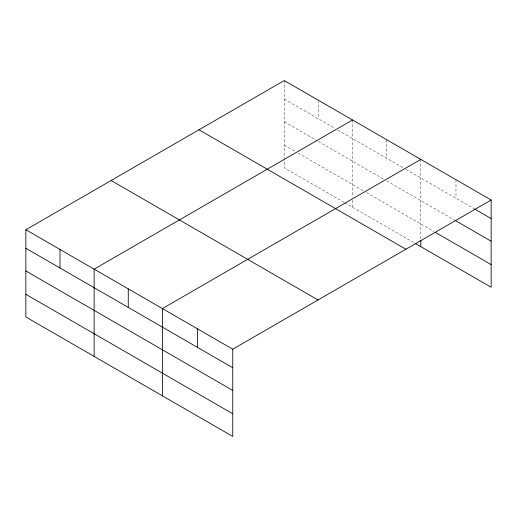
<?xml version="1.0" encoding="UTF-8"?>
<svg xmlns="http://www.w3.org/2000/svg" width="517" height="517" viewBox="0 0 517 517"><rect width="100%" height="100%" fill="white"/><g stroke="black" fill="none" stroke-linecap="round" stroke-linejoin="round"><path stroke-width="0.39" stroke-dasharray="2.58 1.94" d="M284.247 99.096L335.106 128.462M337.898 130.071L403.389 167.876M406.175 169.486L473.908 208.597M284.247 121.773L316.992 140.676M318.388 141.484L383.879 179.289M386.664 180.898L455.975 220.914M284.247 145.135L295.394 151.571M298.186 153.181L363.677 190.986M366.463 192.595L433.905 231.538M344.167 202.399L284.247 167.805L284.247 159.204M344.865 202.8L414.531 243.029M455.975 179.703L455.975 198.244M420.806 159.391L420.806 238.828M386.664 139.68L386.664 158.228M352.529 119.976L352.529 197.061M352.529 200.189L352.529 207.227M318.388 100.266L318.388 118.807M284.247 80.555L284.247 158.422"/><path stroke-width="0.78" d="M25.85 229.742L232.753 349.195L232.753 436.445L25.85 316.992L25.85 229.742L284.247 80.555L491.15 200.008L491.15 287.258L415.229 243.429M352.529 119.976L94.126 269.157L94.126 356.413M420.806 159.391L162.403 308.578L162.403 395.835M232.753 349.195L491.15 200.008M474.6 208.991L491.15 218.549M455.975 220.914L491.15 241.226M435.288 232.333L491.15 264.588M198.98 129.786L405.877 249.239M111.123 180.511L318.02 299.963M25.85 248.283L232.753 367.736M25.85 270.96L232.753 390.413M25.85 294.315L232.753 413.768M420.806 240.392L420.806 246.648M197.578 328.883L197.578 347.43M128.268 288.867L128.268 307.408M59.991 249.452L59.991 267.993"/></g></svg>
